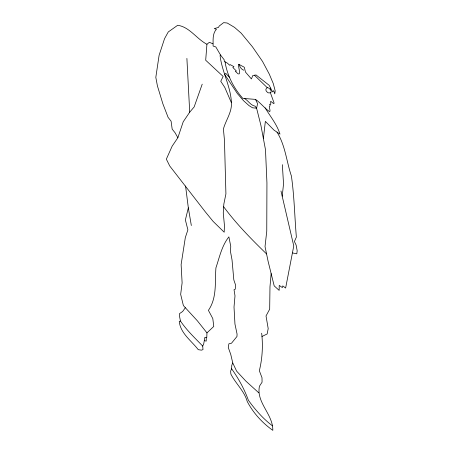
<?xml version="1.0" encoding="UTF-8"?>
<svg xmlns="http://www.w3.org/2000/svg" width="453" height="453" viewBox="0 0 453 453"><rect width="100%" height="100%" fill="white"/><g stroke="black" fill="none" stroke-linecap="round" stroke-linejoin="round"><path stroke-width="0.68" d="M206.268 337.338L206.217 341.115L204.28 340.628M220.492 54.955L224.224 59.824L224.275 61.365L227.44 63.188L229.688 65.26L230.215 64.643L233.946 66.67L232.853 67.474L236.415 71.042L235.3 71.263L238.131 73.896L239.292 73.884C240.181 70.668 238.046 67.452 238.816 64.286L244.303 67.254L245.486 72.078L251.415 78.947L252.836 75.487L256.058 74.977L269.139 85.277L272.598 91.919L273.674 90.651L274.761 93.867L275.192 90.889L273.255 83.533L269.309 74.156L262.536 61.444L252.44 46.812L241.172 33.16L234.501 27.356L227.191 23.001L223.623 22.65L219.263 26.008L218.431 27.44L214.286 28.573L216.415 29.281C212.264 33.726 213.216 40.43 213.097 46.025L215.826 46.948L220.492 54.955L220.079 55.73C221.987 71.868 230.764 86.438 231.426 102.791C232.01 112.225 225.798 120.192 223.403 129.009L224.456 140.124L225.917 193.907L223.833 204.116L223.261 212.955L224.445 225.43L224.19 232.213L213.142 221.426L205.186 211.687L169.745 166.002L166.347 159.15L172.157 146.149L177.87 137.712L183.216 121.778L189.711 112.18L194.15 106.942L202.214 84.167M261.664 333.221C263.097 345.764 262.349 358.476 259.337 370.741L261.998 377.706L262.072 382.207L259.433 386.233C256.053 402.672 273.153 414.28 272.825 430.35C262.259 422.864 253.272 413.017 247.253 401.522C244.326 390.956 235.651 383.629 230.849 374.031L230.645 371.035L231.63 368.804L231.755 365.333L232.768 362.966L230.758 354.45L228.278 347.53L228.884 343.799L231.483 343.232L236.976 336.483L237.066 334.059L234.954 324.054L234.014 307.038L234.999 295.866L234.02 289.671L235.249 289.24L235.549 284.977L233.822 279.892L232.032 259.909L230.509 251.726L230.747 246.296L228.884 236.874C221.789 245.775 219.49 257.276 215.922 267.859C214.824 282.191 217.134 297.785 208.414 310.35L212.802 318.584L213.771 326.437L206.959 332.881L206.789 337.332L204.858 337.36L203.708 343.895L202.723 346.098L202.995 349.62L201.472 350.152L198.255 349.676C191.5 340.792 180.362 333.329 179.246 321.324L180.47 321.058C186.749 330.328 194.977 338.068 202.723 346.098M212.859 43.782L209.377 42.299L206.93 44.275L205.69 60.232L223.165 76.472L220.747 81.28L224.773 87.406L231.426 102.791M271.149 273.595L269.977 286.851L269.682 309.173L266.019 315.968L268.199 328.606L267.157 333.957L261.953 336.5M282.219 196.217L283.533 183.946L282.355 164.677M263.386 138.533L265.356 121.37L273.997 130.119L279.988 134.128C277.026 124.501 270.299 116.415 265.101 107.854M270.305 89.513L268.878 88.154L267.525 87.599L266.341 88.307L265.798 89.864L266.398 91.364L267.961 92.735L269.263 92.956L270.866 92.446L271.194 91.863L270.99 90.538L270.305 89.513L270.588 88.058M185.56 186.002L188.329 207.848L185.379 219.954L187.893 229.858L185.328 237.548L181.121 264.552L182.112 282.882L180.668 294.365L183.386 305.582L197.406 320.854L206.959 332.881M185.339 307.712L182.655 311.477L179.507 313.64L179.558 316.511L180.47 321.058M270.35 92.61L274.178 103.273L273.589 103.601L270.718 101.262L270.758 104.411L269.626 104.252L270.067 105.776L269.263 106.744L269.96 110.011L269.982 111.223L269.546 111.653C264.529 108.193 260.605 102.916 255.486 99.383L242.819 98.392C233.765 88.159 227.129 75.368 225.045 61.806M243.771 70.198C241.211 69.524 239.858 66.512 238.816 64.286M292.61 252.95L296.789 253.81L297.185 250.854L296.132 245.067L294.416 241.517L296.364 237.106C294.637 216.732 294.32 196.274 291.398 176.002C286.432 161.376 285.384 145.453 276.993 132.123M206.93 44.275C196.619 38.913 189.614 26.976 177.678 25.272L168.261 31.965L164.552 38.641L159.111 55.266L155.815 77.35L157.412 85.877L162.887 103.856L168.108 117.372L171.087 121.189L172.185 129.15L175.034 132.712L177.87 137.712M272.485 425.877C263.131 418.742 255.181 409.739 248.369 400.214C244.292 388.951 238.561 378.555 231.63 368.804M244.609 98.528C248.34 100.77 250.554 105.328 255.073 106.178L256.585 108.21L260.883 125.249L265.492 149.728L266.936 182.848L266.76 231.166L265.033 246.579L268.102 261.319L274.195 285.877L279.15 290.39L279.235 285.401L282.383 287.587L282.757 285.888L285.633 288.04L293.765 245.934L280.985 191.007M258.822 392.859L245.86 381.109L236.63 371.137L232.768 362.966M254.444 75.232L267.304 87.729M266.568 253.946C251.324 239.122 236.319 223.901 223.663 206.761M229.79 77.599L225.798 73.392L224.569 74.275L237.451 93.675L243.538 100.702L249.076 105.662L252.553 107.797L256.585 108.21L257.581 103.726L255.486 99.383M188.329 207.848L191.33 225.526M186.896 58.409L189.711 112.18"/></g></svg>
